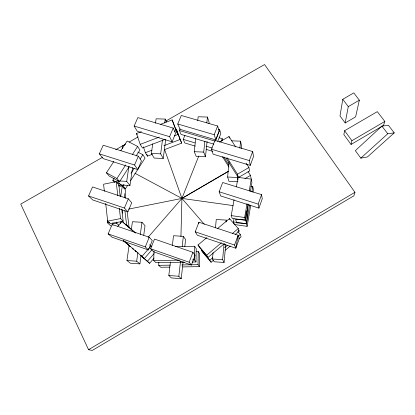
<?xml version="1.0" encoding="UTF-8"?>
<svg xmlns="http://www.w3.org/2000/svg" width="415" height="415" viewBox="0 0 415 415"><rect width="100%" height="100%" fill="white"/><g stroke="black" fill="none" stroke-linecap="round" stroke-linejoin="round"><path stroke-width="0.62" d="M182.714 266.907L199.496 266.638L198.028 264.677L198.235 251.552L196.316 251.589M199.496 266.638L199.693 253.7L198.235 251.552M192.114 262.031L195.994 261.964L196.228 248.585L194.661 246.277L175.4 246.676M195.994 261.964L194.417 259.857L194.661 246.277M180.935 236.633L181.92 198.417L198.785 155.988M169.808 267.12L160.771 267.265L158.717 265.33L158.831 262.228M184.348 262.166L155.874 262.659L153.664 260.579L154.053 250.961M246.598 223.472L245.613 219.94L235.575 219.348L236.768 222.891L246.598 223.472L248.139 204.113M245.613 219.94L246.334 210.887M238.843 177.957L238.952 176.681M241.359 148.637L241.577 146.085L240.534 141.162L231.601 140.82M238.034 179.939L237.39 177.485L237.556 175.571M239.927 148.171L240.534 141.162M213.077 252.621L212.464 258.991L214.156 261.766L224.095 262.462L225.693 244.632M224.095 262.462L222.611 259.691L224.059 243.73M226.025 222.015L226.201 220.095L216.257 219.514L215.463 227.788M237.878 181.749L228.95 181.314L227.628 177.018L229.033 161.767M195.75 138.361L194.256 151.698L196.196 156.393L205.472 156.787L203.713 152.087L204.87 141.261M206.841 122.793L207.448 117.061L198.168 116.765L197.742 120.573M205.472 156.787L207.085 141.479M208.973 123.618L209.108 122.342L207.448 117.061M170.404 262.031L168.812 275.513L171.405 277.941L181.225 278.678L183.088 261.99M184.805 246.588L185.588 239.528L183.337 236.343L173.512 235.715L172.375 245.343M181.225 278.678L178.834 276.26L180.504 261.45M182.175 246.645L183.337 236.343M198.78 223.462L198.93 222.222L238.117 235.217L239.315 238.599L235.824 248.222L197.327 235.238L195.237 231.824L198.93 222.222M152.704 143.823L151.397 153.451L154.152 158.068L163.24 158.463L165.689 139.482M163.24 158.463L160.662 153.841L162.478 139.943M164.708 122.887L165.206 119.095L156.107 118.799L155.501 123.286M129.107 245.244L126.949 260.511L130.357 263.209L139.902 263.893L141.012 255.619M143.74 235.253L145.022 225.703L141.977 222.29L132.427 221.709L131.259 229.977M139.902 263.893L136.685 261.206L137.899 252.273M140.327 234.413L141.977 222.29M129.968 185.484L126.705 181.36L117.45 180.899L120.884 185.023L129.968 185.484L132.556 167.686M120.729 223.457L121.014 221.532M122.238 213.206L122.71 210.006M124.505 197.831L125.641 190.143L122.285 186.107L118.581 185.92M126.705 181.36L128.863 166.757M118.934 225.392L116.724 223.286L116.916 222.004M120.749 196.362L122.285 186.107M122.378 148.601L122.866 145.432L124.075 145.483M111.002 226.082L107.293 222.705L107.687 220.147M342.785 99.273L339.999 115.946L345.171 122.965L355.603 116.88L359.343 100.191L353.788 92.887L342.785 99.273L348.284 106.624L345.171 122.965M234.019 218.736L233.453 221.921L234.361 224.499L247.138 226.362L246.417 223.81L249.648 204.906M251.905 191.673L252.766 186.631L250.857 186.376M247.138 226.362L250.686 205.498M252.948 192.223L253.378 189.691L252.766 186.631M234.07 199.672L231.212 215.598L232.193 218.363L245.426 220.272L244.653 217.522L247.039 203.672M249.208 191.082L251.272 179.119L238.07 177.381L236.358 186.937M245.426 220.272L248.134 204.496M250.411 191.242L251.926 182.403L251.272 179.119M344.611 130.72L343.859 134.579L351.054 144.441L383.481 125.449L384.83 121.439L377.302 111.635L344.611 130.72L351.915 140.701L351.054 144.441M165.684 121.144L264.557 64.553L354.95 192.316L353.876 195.823L92.239 350.447L88.545 349.679L20.75 204.097L102.77 157.155M258.924 208.107L262.254 198.821L261.575 194.64L222.679 182.501L219.156 191.766L220.713 195.958L258.924 208.107L258.166 204.107L261.575 194.64M234.542 245.042L238.117 235.217L235.824 248.222L234.542 245.042L195.237 231.824M250.245 165.378L249.327 160.584L252.678 151.558L214.934 140.4L211.463 149.234L213.139 154.188L250.245 165.378L253.529 156.517L252.678 151.558M191.414 265.035L195.102 255.339L192.939 252.33L154.499 239.066L150.603 248.741L153.643 251.791L191.414 265.035L189.157 262.223L150.603 248.741M189.157 262.223L192.939 252.33M221.06 141.577L222.196 138.662L219.115 137.759M217.766 141.339L220.775 133.63L219.675 129.729L218.446 129.371M215.198 141.136L219.675 129.729M215.826 139.917L219.182 131.363L217.647 126.004L181.282 115.479L177.75 124.007L180.058 129.35L215.826 139.917L214.218 134.709L217.647 126.004M148.451 249.97L152.263 240.518L149.213 237.245L112.154 224.458L108.139 233.889L112.014 237.198L148.451 249.97L145.302 246.889L108.139 233.889M145.302 246.889L149.213 237.245M195.19 146.09L184.815 142.973L183.243 139.367L184.877 135.368M213.896 144.161L181.07 134.398L179.389 130.538L180.115 128.775M172.095 141.806L175.602 133.324L173.195 128.059L137.832 117.601L134.149 126.056L137.298 131.311L172.095 141.806L169.611 136.685L134.149 126.056M169.611 136.685L173.195 128.059M127.913 211.826L131.716 202.779L128.318 198.801L92.545 186.937L88.551 195.958L92.721 199.952L127.913 211.826L124.417 208.019L88.551 195.958M124.417 208.019L128.318 198.801M137.78 169.595L141.458 160.927L138.335 156.18L103.2 145.214L99.341 153.861L103.205 158.608L137.78 169.595L134.564 165.004L99.341 153.861M134.564 165.004L138.335 156.18M127.493 185.562L125.434 188.794L122.97 185.811L124.018 184.177M131 173.268L134.144 168.36M140.078 159.09L142.869 154.728L137.796 152.077M130.585 180.717L145.017 158.115L142.869 154.728M113.809 161.482L106.437 172.801L109.218 176.064L119.572 181.697L129.221 166.685M136.115 155.962L139.907 150.064L137.609 146.438L127.14 141.001L120.827 150.702M119.572 181.697L116.931 178.502L125.693 164.916M132.354 154.593L137.609 146.438M114.654 182.434L112.797 180.26L114.198 178.097M140.908 255.785L149.628 263.297L154.11 258.094M123.364 240.41L144.353 258.566L151.973 249.752M149.628 263.297L147.413 261.31L154.038 253.632M149.535 244.746L151.008 245.996L141.972 256.434L144.353 258.566M148.114 237.276L181.92 198.417L228.302 171.286M117.777 226.248L122.046 221.423L135.788 233.085M381.893 126.093L355.339 150.64L360.811 158.141L367.451 156.937L394.25 132.878L388.45 125.33L381.893 126.093L387.745 133.765L394.25 132.878M360.811 158.141L387.745 133.765M206.841 237.582L197.997 245.016L199.506 247.345L208.029 257.409L224.333 243.636M235.201 234.454L239.154 231.119L238.277 228.53L229.459 218.596L217.657 228.504M213.554 260.163L211.095 262.244L209.808 260.215L212.755 257.72M224.551 247.745L227.503 245.249M237.821 236.519L240.28 234.444L237.722 231.554M225.355 250.172L230.273 246.007M238.635 238.931L241.094 236.851L240.28 234.444M208.029 257.409L206.639 255.23L221.47 242.713M232.343 233.536L238.277 228.53M88.545 349.679L354.95 192.316M351.915 140.701L384.83 121.439M228.343 171.442L181.92 198.417L128.562 209.119M348.284 106.624L359.343 100.191M248.927 167.52L249.612 170.959L238.314 177.542L237.453 174.196L248.927 167.52L246.131 163.173M244.959 178.616L250.494 175.389L248.087 171.628M219.359 142.101L228.992 136.54L235.637 146.869M115.686 149.758L125.802 143.969M129.169 142.039L138.159 136.898M165.248 139.336L142.454 148.01L140.197 144.358L136.509 133.5L141.344 131.659M160.683 124.293L172.163 119.919L177.848 134.543L174.248 135.913M140.197 144.358L159.355 137.069M174.321 131.373L176.116 130.689L177.848 134.543M143.367 146.848L145.364 152.715L151.952 150.209M163.92 145.655L180.079 139.507L181.697 143.108L164.288 149.732M145.364 152.715L147.475 156.123L152.279 154.297M120.194 196.316L118.82 184.81L116.164 181.656L103.584 184.224L104.357 191.227M107.661 221.154L120.537 218.581L123.182 221.242L110.504 223.768L107.661 221.154L105.695 203.324M125.351 224.909L126.591 224.66L129.06 227.14L127.166 211.723M153.664 260.579L179.539 260.117M192.477 259.889L194.417 259.857M158.717 265.33L170.316 265.138M181.915 264.946L198.028 264.677M194.256 151.698L203.713 152.087M151.397 153.451L160.662 153.841M227.628 177.018L237.39 177.485M107.293 222.705L109.809 222.86M112.325 223.016L116.724 223.286M212.464 258.991L222.611 259.691M126.949 260.511L136.685 261.206M168.812 275.513L178.834 276.26M233.106 205.591L181.92 198.417L134.922 173.263M231.212 215.598L244.653 217.522M233.453 221.921L246.417 223.81M177.75 124.007L214.218 134.709M179.389 130.538L214.581 140.955M183.243 139.367L194.998 142.885M206.131 146.215L212.319 148.067M211.463 149.234L249.327 160.584M206.172 149.39L212.879 151.408M219.156 191.766L258.166 204.107M106.437 172.801L116.931 178.502M112.797 180.26L122.97 185.811M118.742 185.137L120.412 186.05M123.203 187.575L125.434 188.794M134.035 231.985L122.046 221.423M124.344 241.442L130.232 246.515M132.198 248.206L133.179 249.052M135.14 250.743L136.125 251.589M140.54 255.391L147.413 261.31M123.473 240.767L129.77 246.194M132.193 248.279L133.163 249.114M135.098 250.779L136.068 251.615M112.154 224.458L113.098 225.329M151.008 245.996L151.9 246.909M238.324 230.185L239.154 231.119M204.299 224.292L181.92 198.417L164.553 149.436M197.997 245.016L206.639 255.23M209.808 260.215L201.451 250.338L202.857 252.502L211.095 262.244M227.083 157.793L237.453 174.196M226.045 158.105L238.314 177.542M223.763 156.979L228.867 165.087M222.445 156.694L228.945 167.022M136.509 133.5L137.168 134.579M165.206 119.095L166.56 121.984M226.201 220.095L226.657 221.268M229.459 218.596L229.858 219.685M181.697 143.108L176.23 129.039L180.079 139.507M172.163 119.919L176.116 130.689M146.884 154.385L147.475 156.123M222.196 138.662L222.71 140.488M228.992 136.54L229.412 138.179M250.494 175.389L251.137 178.595M124.951 193.738L125.506 198.235M124.879 210.597L126.591 224.66M121.73 209.098L123.182 221.242M116.164 181.656L117.819 195.662M119.328 208.392L120.537 218.581"/></g></svg>
